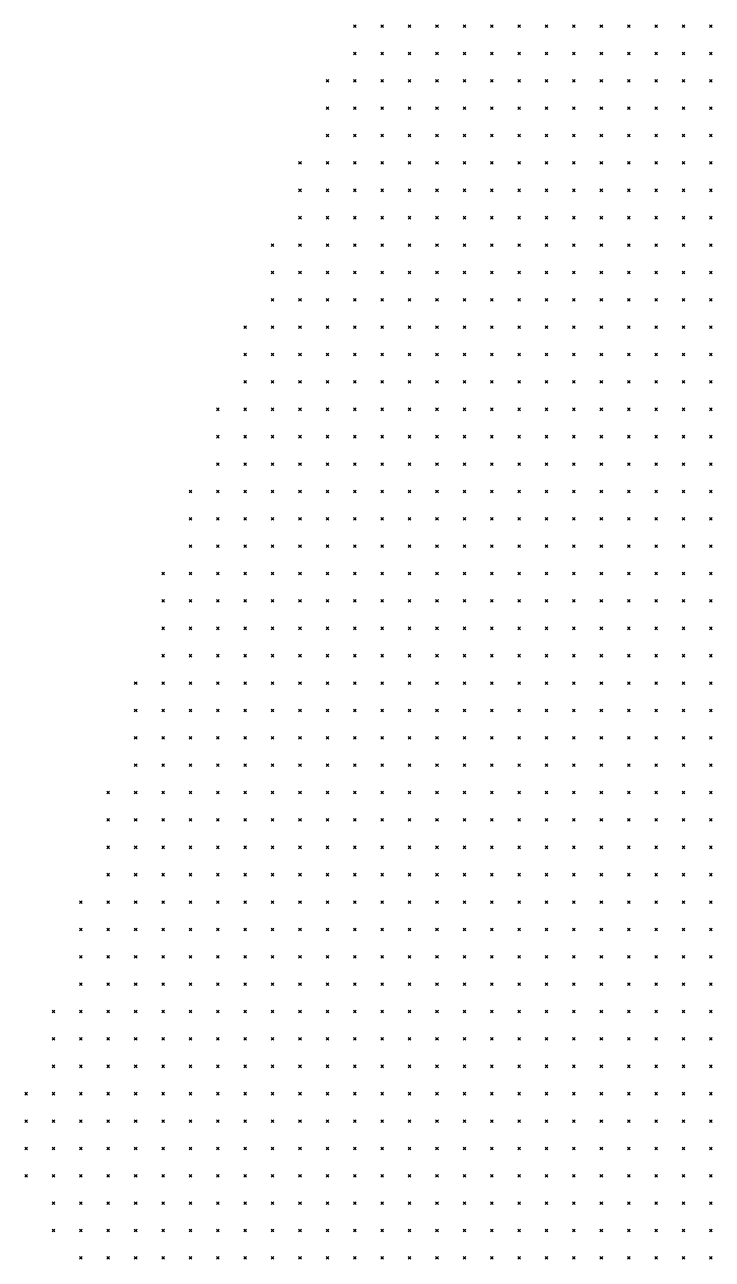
# Model space of a CAD drawing. Header units: metres. Extents: x 441556 to 446409, y 432338 to 461058.
# Drawn here: x 442289.8 to 442365.1, y 455039.3 to 455174.6 of the extents above; entities that cross this region are included whole.
import ezdxf

# ---------------------------------------------------------------- set-up
doc = ezdxf.new("R2010")
doc.units = ezdxf.units.M
doc.header["$MEASUREMENT"] = 0
doc.header["$PDMODE"] = 35
doc.header["$PDSIZE"] = 0.15
doc.layers.add('DTM-NOK-RevN_LIDAR_co_lidar', color=91, linetype='Continuous', lineweight=0)

msp = doc.modelspace()

# ---------------------------------------------------------------- linework, layer by layer
at = {"layer": 'DTM-NOK-RevN_LIDAR_co_lidar'}
for p in [(442325.929, 455174.452, 432.932), (442328.928, 455174.452, 431.368), (442331.928, 455174.452, 429.665), (442334.927, 455174.452, 427.354), (442337.926, 455174.452, 424.675), (442340.926, 455174.452, 422.41), (442343.925, 455174.452, 419.739), (442346.924, 455174.452, 417.284), (442349.924, 455174.452, 415.077), (442352.923, 455174.452, 413.186), (442355.922, 455174.452, 411.097), (442358.922, 455174.452, 409.293), (442361.921, 455174.452, 407.282), (442364.921, 455174.452, 405.83), (442325.929, 455171.452, 432.915), (442328.928, 455171.452, 431.466), (442331.928, 455171.452, 429.679), (442334.927, 455171.452, 428.071), (442337.926, 455171.452, 424.621), (442340.926, 455171.452, 421.591), (442343.925, 455171.452, 418.25), (442346.924, 455171.452, 417.211), (442349.924, 455171.452, 414.899), (442352.923, 455171.452, 412.818), (442355.922, 455171.452, 410.5), (442358.922, 455171.452, 408.511), (442361.921, 455171.452, 406.683), (442364.921, 455171.452, 405.121), (442322.93, 455168.453, 434.763), (442325.929, 455168.453, 433), (442328.928, 455168.453, 431.464), (442331.928, 455168.453, 429.717), (442334.927, 455168.453, 426.598), (442337.926, 455168.453, 423.409), (442340.926, 455168.453, 421.091), (442343.925, 455168.453, 417.864), (442346.924, 455168.453, 416.365), (442349.924, 455168.453, 414.139), (442352.923, 455168.453, 413.055), (442355.922, 455168.453, 410.719), (442358.922, 455168.453, 408.19), (442361.921, 455168.453, 406.131), (442364.921, 455168.453, 404.476), (442322.93, 455165.454, 435.027), (442325.929, 455165.454, 433.037), (442328.928, 455165.454, 431.045), (442331.928, 455165.454, 429.119), (442334.927, 455165.454, 426.454), (442337.926, 455165.454, 423.628), (442340.926, 455165.454, 420.805), (442343.925, 455165.454, 418.01), (442346.924, 455165.454, 415.19), (442349.924, 455165.454, 413.734), (442352.923, 455165.454, 412.863), (442355.922, 455165.454, 409.914), (442358.922, 455165.454, 407.784), (442361.921, 455165.454, 405.907), (442364.921, 455165.454, 404.291), (442322.93, 455162.454, 434.856), (442325.929, 455162.454, 432.947), (442328.928, 455162.454, 431.05), (442331.928, 455162.454, 428.878), (442334.927, 455162.454, 426.54), (442337.926, 455162.454, 423.668), (442340.926, 455162.454, 420.813), (442343.925, 455162.454, 418.359), (442346.924, 455162.454, 415.259), (442349.924, 455162.454, 413.387), (442352.923, 455162.454, 411.555), (442355.922, 455162.454, 409.276), (442358.922, 455162.454, 407.664), (442361.921, 455162.454, 405.749), (442364.921, 455162.454, 404.038), (442319.93, 455159.455, 437.416), (442322.93, 455159.455, 434.992), (442325.929, 455159.455, 432.94), (442328.928, 455159.455, 430.596), (442331.928, 455159.455, 428.667), (442334.927, 455159.455, 426.496), (442337.926, 455159.455, 423.693), (442340.926, 455159.455, 420.727), (442343.925, 455159.455, 418.31), (442346.924, 455159.455, 414.86), (442349.924, 455159.455, 413.459), (442352.923, 455159.455, 411.043), (442355.922, 455159.455, 409.343), (442358.922, 455159.455, 407.55), (442361.921, 455159.455, 405.33), (442364.921, 455159.455, 403.597), (442319.93, 455156.456, 438.239), (442322.93, 455156.456, 435.604), (442325.929, 455156.456, 433.309), (442328.928, 455156.456, 431.082), (442331.928, 455156.456, 428.538), (442334.927, 455156.456, 426.461), (442337.926, 455156.456, 423.373), (442340.926, 455156.456, 420.198), (442343.925, 455156.456, 417.271), (442346.924, 455156.456, 414.807), (442349.924, 455156.456, 412.898), (442352.923, 455156.456, 410.892), (442355.922, 455156.456, 409.242), (442358.922, 455156.456, 407.348), (442361.921, 455156.456, 405.028), (442364.921, 455156.456, 403.172), (442319.93, 455153.456, 438.737), (442322.93, 455153.456, 436.343), (442325.929, 455153.456, 433.643), (442328.928, 455153.456, 430.613), (442331.928, 455153.456, 428.803), (442334.927, 455153.456, 426.25), (442337.926, 455153.456, 423.168), (442340.926, 455153.456, 419.978), (442343.925, 455153.456, 417.072), (442346.924, 455153.456, 414.876), (442349.924, 455153.456, 412.799), (442352.923, 455153.456, 410.91), (442355.922, 455153.456, 409.234), (442358.922, 455153.456, 407.053), (442361.921, 455153.456, 404.771), (442364.921, 455153.456, 403.106), (442316.931, 455150.457, 441.54), (442319.93, 455150.457, 439.203), (442322.93, 455150.457, 436.705), (442325.929, 455150.457, 433.902), (442328.928, 455150.457, 430.52), (442331.928, 455150.457, 428.937), (442334.927, 455150.457, 425.823), (442337.926, 455150.457, 423.697), (442340.926, 455150.457, 420.207), (442343.925, 455150.457, 417.245), (442346.924, 455150.457, 414.957), (442349.924, 455150.457, 412.758), (442352.923, 455150.457, 410.642), (442355.922, 455150.457, 408.693), (442358.922, 455150.457, 406.514), (442361.921, 455150.457, 404.329), (442364.921, 455150.457, 402.396), (442316.931, 455147.458, 442.018), (442319.93, 455147.458, 439.668), (442322.93, 455147.458, 437.067), (442325.929, 455147.458, 434.459), (442328.928, 455147.458, 431.678), (442331.928, 455147.458, 428.423), (442334.927, 455147.458, 425.095), (442337.926, 455147.458, 423.036), (442340.926, 455147.458, 419.918), (442343.925, 455147.458, 417.24), (442346.924, 455147.458, 414.74), (442349.924, 455147.458, 412.46), (442352.923, 455147.458, 410.167), (442355.922, 455147.458, 407.832), (442358.922, 455147.458, 405.898), (442361.921, 455147.458, 403.762), (442364.921, 455147.458, 401.7), (442316.931, 455144.458, 442.54), (442319.93, 455144.458, 439.929), (442322.93, 455144.458, 437.419), (442325.929, 455144.458, 435.014), (442328.928, 455144.458, 432.818), (442331.928, 455144.458, 429.075), (442334.927, 455144.458, 425.422), (442337.926, 455144.458, 422.623), (442340.926, 455144.458, 419.416), (442343.925, 455144.458, 417.055), (442346.924, 455144.458, 414.328), (442349.924, 455144.458, 411.833), (442352.923, 455144.458, 409.393), (442355.922, 455144.458, 407.343), (442358.922, 455144.458, 405.248), (442361.921, 455144.458, 403.17), (442364.921, 455144.458, 401.287), (442313.932, 455141.459, 445.856), (442316.931, 455141.459, 443.229), (442319.93, 455141.459, 440.544), (442322.93, 455141.459, 438.201), (442325.929, 455141.459, 435.848), (442328.928, 455141.459, 433.706), (442331.928, 455141.459, 430.846), (442334.927, 455141.459, 427.239), (442337.926, 455141.459, 422.988), (442340.926, 455141.459, 419.677), (442343.925, 455141.459, 416.894), (442346.924, 455141.459, 413.982), (442349.924, 455141.459, 411.647), (442352.923, 455141.459, 408.545), (442355.922, 455141.459, 406.803), (442358.922, 455141.459, 404.591), (442361.921, 455141.459, 402.527), (442364.921, 455141.459, 400.61), (442313.932, 455138.46, 446.669), (442316.931, 455138.46, 444.152), (442319.93, 455138.46, 441.812), (442322.93, 455138.46, 439.561), (442325.929, 455138.46, 437.152), (442328.928, 455138.46, 434.716), (442331.928, 455138.46, 432.249), (442334.927, 455138.46, 429.292), (442337.926, 455138.46, 424.42), (442340.926, 455138.46, 419.965), (442343.925, 455138.46, 416.709), (442346.924, 455138.46, 414.066), (442349.924, 455138.46, 411.469), (442352.923, 455138.46, 407.922), (442355.922, 455138.46, 406.13), (442358.922, 455138.46, 404.23), (442361.921, 455138.46, 402.21), (442364.921, 455138.46, 400.214), (442313.932, 455135.46, 446.816), (442316.931, 455135.46, 444.523), (442319.93, 455135.46, 442.337), (442322.93, 455135.46, 440.053), (442325.929, 455135.46, 437.698), (442328.928, 455135.46, 435.16), (442331.928, 455135.46, 432.833), (442334.927, 455135.46, 430.303), (442337.926, 455135.46, 426.765), (442340.926, 455135.46, 420.792), (442343.925, 455135.46, 416.919), (442346.924, 455135.46, 414.666), (442349.924, 455135.46, 410.609), (442352.923, 455135.46, 407.784), (442355.922, 455135.46, 405.926), (442358.922, 455135.46, 404.104), (442361.921, 455135.46, 402.224), (442364.921, 455135.46, 400.123), (442310.932, 455132.461, 448.023), (442313.932, 455132.461, 445.843), (442316.931, 455132.461, 443.602), (442319.93, 455132.461, 441.369), (442322.93, 455132.461, 439.215), (442325.929, 455132.461, 436.971), (442328.928, 455132.461, 434.57), (442331.928, 455132.461, 432.125), (442334.927, 455132.461, 429.802), (442337.926, 455132.461, 426.92), (442340.926, 455132.461, 423.545), (442343.925, 455132.461, 418.775), (442346.924, 455132.461, 415.427), (442349.924, 455132.461, 410.618), (442352.923, 455132.461, 408.076), (442355.922, 455132.461, 406.052), (442358.922, 455132.461, 403.83), (442361.921, 455132.461, 401.837), (442364.921, 455132.461, 399.621), (442310.932, 455129.462, 446.81), (442313.932, 455129.462, 444.537), (442316.931, 455129.462, 442.301), (442319.93, 455129.462, 440.265), (442322.93, 455129.462, 438.173), (442325.929, 455129.462, 435.865), (442328.928, 455129.462, 433.394), (442331.928, 455129.462, 431.052), (442334.927, 455129.462, 428.798), (442337.926, 455129.462, 426.59), (442340.926, 455129.462, 424.801), (442343.925, 455129.462, 420.735), (442346.924, 455129.462, 416.845), (442349.924, 455129.462, 411.571), (442352.923, 455129.462, 408.002), (442355.922, 455129.462, 406.183), (442358.922, 455129.462, 403.662), (442361.921, 455129.462, 401.329), (442364.921, 455129.462, 399.275), (442310.932, 455126.462, 445.585), (442313.932, 455126.462, 443.429), (442316.931, 455126.462, 441.301), (442319.93, 455126.462, 439.155), (442322.93, 455126.462, 436.869), (442325.929, 455126.462, 434.547), (442328.928, 455126.462, 432.001), (442331.928, 455126.462, 429.846), (442334.927, 455126.462, 427.683), (442337.926, 455126.462, 425.887), (442340.926, 455126.462, 422.973), (442343.925, 455126.462, 419.934), (442346.924, 455126.462, 417.905), (442349.924, 455126.462, 412.796), (442352.923, 455126.462, 408.578), (442355.922, 455126.462, 405.857), (442358.922, 455126.462, 403.639), (442361.921, 455126.462, 401.103), (442364.921, 455126.462, 398.73), (442307.933, 455123.463, 446.564), (442310.932, 455123.463, 444.377), (442313.932, 455123.463, 442.245), (442316.931, 455123.463, 440.075), (442319.93, 455123.463, 437.743), (442322.93, 455123.463, 435.326), (442325.929, 455123.463, 433.041), (442328.928, 455123.463, 430.65), (442331.928, 455123.463, 428.663), (442334.927, 455123.463, 426.804), (442337.926, 455123.463, 425.124), (442340.926, 455123.463, 421.706), (442343.925, 455123.463, 418.955), (442346.924, 455123.463, 416.394), (442349.924, 455123.463, 413.234), (442352.923, 455123.463, 408.269), (442355.922, 455123.463, 405.402), (442358.922, 455123.463, 402.888), (442361.921, 455123.463, 400.72), (442364.921, 455123.463, 398.248), (442307.933, 455120.464, 445.552), (442310.932, 455120.464, 443.164), (442313.932, 455120.464, 440.893), (442316.931, 455120.464, 438.681), (442319.93, 455120.464, 436.434), (442322.93, 455120.464, 434.246), (442325.929, 455120.464, 431.766), (442328.928, 455120.464, 429.566), (442331.928, 455120.464, 427.61), (442334.927, 455120.464, 425.614), (442337.926, 455120.464, 423.905), (442340.926, 455120.464, 421.526), (442343.925, 455120.464, 417.739), (442346.924, 455120.464, 416.47), (442349.924, 455120.464, 415.104), (442352.923, 455120.464, 408.051), (442355.922, 455120.464, 405.085), (442358.922, 455120.464, 402.583), (442361.921, 455120.464, 400.231), (442364.921, 455120.464, 397.962), (442307.933, 455117.464, 444.409), (442310.932, 455117.464, 442.139), (442313.932, 455117.464, 439.93), (442316.931, 455117.464, 437.507), (442319.93, 455117.464, 435.231), (442322.93, 455117.464, 433.039), (442325.929, 455117.464, 430.391), (442328.928, 455117.464, 428.394), (442331.928, 455117.464, 426.506), (442334.927, 455117.464, 424.566), (442337.926, 455117.464, 422.52), (442340.926, 455117.464, 420.874), (442343.925, 455117.464, 418.157), (442346.924, 455117.464, 415.741), (442349.924, 455117.464, 413.877), (442352.923, 455117.464, 407.941), (442355.922, 455117.464, 404.929), (442358.922, 455117.464, 402.291), (442361.921, 455117.464, 399.627), (442364.921, 455117.464, 397.452), (442304.934, 455114.465, 445.611), (442307.933, 455114.465, 443.334), (442310.932, 455114.465, 441.155), (442313.932, 455114.465, 438.884), (442316.931, 455114.465, 436.442), (442319.93, 455114.465, 434.022), (442322.93, 455114.465, 431.771), (442325.929, 455114.465, 429.685), (442328.928, 455114.465, 427.33), (442331.928, 455114.465, 425.382), (442334.927, 455114.465, 423.423), (442337.926, 455114.465, 421.527), (442340.926, 455114.465, 419.765), (442343.925, 455114.465, 417.784), (442346.924, 455114.465, 414.731), (442349.924, 455114.465, 413.358), (442352.923, 455114.465, 409.073), (442355.922, 455114.465, 405.596), (442358.922, 455114.465, 401.992), (442361.921, 455114.465, 399.006), (442364.921, 455114.465, 397.021), (442304.934, 455111.466, 444.684), (442307.933, 455111.466, 442.277), (442310.932, 455111.466, 440.111), (442313.932, 455111.466, 437.832), (442316.931, 455111.466, 435.575), (442319.93, 455111.466, 433.308), (442322.93, 455111.466, 430.95), (442325.929, 455111.466, 428.822), (442328.928, 455111.466, 426.564), (442331.928, 455111.466, 424.405), (442334.927, 455111.466, 422.225), (442337.926, 455111.466, 420.668), (442340.926, 455111.466, 418.527), (442343.925, 455111.466, 416.363), (442346.924, 455111.466, 414.303), (442349.924, 455111.466, 411.085), (442352.923, 455111.466, 408.448), (442355.922, 455111.466, 405.345), (442358.922, 455111.466, 401.879), (442361.921, 455111.466, 399.317), (442364.921, 455111.466, 397.452), (442304.934, 455108.466, 444.322), (442307.933, 455108.466, 441.82), (442310.932, 455108.466, 439.411), (442313.932, 455108.466, 437.144), (442316.931, 455108.466, 434.85), (442319.93, 455108.466, 432.594), (442322.93, 455108.466, 430.296), (442325.929, 455108.466, 427.855), (442328.928, 455108.466, 425.753), (442331.928, 455108.466, 423.676), (442334.927, 455108.466, 421.608), (442337.926, 455108.466, 419.21), (442340.926, 455108.466, 417.975), (442343.925, 455108.466, 415.416), (442346.924, 455108.466, 412.793), (442349.924, 455108.466, 410.597), (442352.923, 455108.466, 407.434), (442355.922, 455108.466, 405.765), (442358.922, 455108.466, 402.109), (442361.921, 455108.466, 399.799), (442364.921, 455108.466, 397.225), (442304.934, 455105.467, 443.537), (442307.933, 455105.467, 441.193), (442310.932, 455105.467, 438.901), (442313.932, 455105.467, 436.575), (442316.931, 455105.467, 434.315), (442319.93, 455105.467, 432.115), (442322.93, 455105.467, 429.825), (442325.929, 455105.467, 427.472), (442328.928, 455105.467, 425.161), (442331.928, 455105.467, 423.246), (442334.927, 455105.467, 421.084), (442337.926, 455105.467, 418.454), (442340.926, 455105.467, 415.815), (442343.925, 455105.467, 414.7), (442346.924, 455105.467, 410.081), (442349.924, 455105.467, 408.933), (442352.923, 455105.467, 406.965), (442355.922, 455105.467, 404.258), (442358.922, 455105.467, 401.663), (442361.921, 455105.467, 399.235), (442364.921, 455105.467, 396.683), (442301.934, 455102.468, 444.945), (442304.934, 455102.468, 442.75), (442307.933, 455102.468, 440.521), (442310.932, 455102.468, 438.219), (442313.932, 455102.468, 435.858), (442316.931, 455102.468, 433.647), (442319.93, 455102.468, 431.451), (442322.93, 455102.468, 429.155), (442325.929, 455102.468, 426.919), (442328.928, 455102.468, 424.974), (442331.928, 455102.468, 423.163), (442334.927, 455102.468, 421.215), (442337.926, 455102.468, 417.696), (442340.926, 455102.468, 415.574), (442343.925, 455102.468, 413.196), (442346.924, 455102.468, 409.635), (442349.924, 455102.468, 407.605), (442352.923, 455102.468, 405.636), (442355.922, 455102.468, 402.785), (442358.922, 455102.468, 400.557), (442361.921, 455102.468, 398.157), (442364.921, 455102.468, 395.791), (442301.934, 455099.468, 443.965), (442304.934, 455099.468, 441.82), (442307.933, 455099.468, 439.586), (442310.932, 455099.468, 437.271), (442313.932, 455099.468, 435.078), (442316.931, 455099.468, 432.902), (442319.93, 455099.468, 430.589), (442322.93, 455099.468, 428.456), (442325.929, 455099.468, 426.552), (442328.928, 455099.468, 424.361), (442331.928, 455099.468, 422.132), (442334.927, 455099.468, 419.705), (442337.926, 455099.468, 416.794), (442340.926, 455099.468, 414.971), (442343.925, 455099.468, 412.561), (442346.924, 455099.468, 409.985), (442349.924, 455099.468, 407.447), (442352.923, 455099.468, 404.451), (442355.922, 455099.468, 401.62), (442358.922, 455099.468, 398.921), (442361.921, 455099.468, 396.649), (442364.921, 455099.468, 394.475), (442301.934, 455096.469, 443.141), (442304.934, 455096.469, 441.092), (442307.933, 455096.469, 438.827), (442310.932, 455096.469, 436.464), (442313.932, 455096.469, 434.32), (442316.931, 455096.469, 432.141), (442319.93, 455096.469, 429.834), (442322.93, 455096.469, 427.822), (442325.929, 455096.469, 425.96), (442328.928, 455096.469, 423.702), (442331.928, 455096.469, 421.646), (442334.927, 455096.469, 418.713), (442337.926, 455096.469, 416.206), (442340.926, 455096.469, 413.864), (442343.925, 455096.469, 411.113), (442346.924, 455096.469, 409.192), (442349.924, 455096.469, 407.182), (442352.923, 455096.469, 403.57), (442355.922, 455096.469, 401.126), (442358.922, 455096.469, 398.064), (442361.921, 455096.469, 395.297), (442364.921, 455096.469, 392.907), (442301.934, 455093.47, 442.23), (442304.934, 455093.47, 440.144), (442307.933, 455093.47, 437.854), (442310.932, 455093.47, 435.582), (442313.932, 455093.47, 433.541), (442316.931, 455093.47, 431.473), (442319.93, 455093.47, 429.271), (442322.93, 455093.47, 427.215), (442325.929, 455093.47, 425.338), (442328.928, 455093.47, 422.792), (442331.928, 455093.47, 420.44), (442334.927, 455093.47, 417.914), (442337.926, 455093.47, 415.349), (442340.926, 455093.47, 413.031), (442343.925, 455093.47, 411.167), (442346.924, 455093.47, 408.085), (442349.924, 455093.47, 405.825), (442352.923, 455093.47, 402.125), (442355.922, 455093.47, 399.63), (442358.922, 455093.47, 397.118), (442361.921, 455093.47, 394.537), (442364.921, 455093.47, 392.145), (442298.935, 455090.47, 443.045), (442301.934, 455090.47, 441.077), (442304.934, 455090.47, 439.164), (442307.933, 455090.47, 436.988), (442310.932, 455090.47, 434.74), (442313.932, 455090.47, 432.62), (442316.931, 455090.47, 430.57), (442319.93, 455090.47, 428.513), (442322.93, 455090.47, 426.422), (442325.929, 455090.47, 424.325), (442328.928, 455090.47, 421.985), (442331.928, 455090.47, 419.697), (442334.927, 455090.47, 417.027), (442337.926, 455090.47, 414.313), (442340.926, 455090.47, 412.08), (442343.925, 455090.47, 409.178), (442346.924, 455090.47, 407.535), (442349.924, 455090.47, 405.153), (442352.923, 455090.47, 401.391), (442355.922, 455090.47, 398.724), (442358.922, 455090.47, 396.09), (442361.921, 455090.47, 393.611), (442364.921, 455090.47, 391.444), (442298.935, 455087.471, 442.161), (442301.934, 455087.471, 440.263), (442304.934, 455087.471, 438.322), (442307.933, 455087.471, 436.174), (442310.932, 455087.471, 433.898), (442313.932, 455087.471, 431.706), (442316.931, 455087.471, 429.739), (442319.93, 455087.471, 427.73), (442322.93, 455087.471, 425.48), (442325.929, 455087.471, 423.2), (442328.928, 455087.471, 420.93), (442331.928, 455087.471, 418.741), (442334.927, 455087.471, 416.106), (442337.926, 455087.471, 413.362), (442340.926, 455087.471, 410.978), (442343.925, 455087.471, 408.163), (442346.924, 455087.471, 406.424), (442349.924, 455087.471, 404.242), (442352.923, 455087.471, 400.344), (442355.922, 455087.471, 398.046), (442358.922, 455087.471, 395.491), (442361.921, 455087.471, 393.014), (442364.921, 455087.471, 390.45), (442298.935, 455084.472, 441.522), (442301.934, 455084.472, 439.522), (442304.934, 455084.472, 437.454), (442307.933, 455084.472, 435.265), (442310.932, 455084.472, 433.034), (442313.932, 455084.472, 430.844), (442316.931, 455084.472, 428.818), (442319.93, 455084.472, 426.799), (442322.93, 455084.472, 424.622), (442325.929, 455084.472, 422.368), (442328.928, 455084.472, 419.97), (442331.928, 455084.472, 417.64), (442334.927, 455084.472, 415.355), (442337.926, 455084.472, 411.774), (442340.926, 455084.472, 409.756), (442343.925, 455084.472, 407.763), (442346.924, 455084.472, 405.683), (442349.924, 455084.472, 402.785), (442352.923, 455084.472, 399.742), (442355.922, 455084.472, 397.509), (442358.922, 455084.472, 395.122), (442361.921, 455084.472, 392.783), (442364.921, 455084.472, 389.816), (442298.935, 455081.472, 440.825), (442301.934, 455081.472, 438.779), (442304.934, 455081.472, 436.531), (442307.933, 455081.472, 434.31), (442310.932, 455081.472, 432.18), (442313.932, 455081.472, 430.036), (442316.931, 455081.472, 427.924), (442319.93, 455081.472, 425.876), (442322.93, 455081.472, 423.767), (442325.929, 455081.472, 421.185), (442328.928, 455081.472, 418.629), (442331.928, 455081.472, 416.722), (442334.927, 455081.472, 414.454), (442337.926, 455081.472, 410.688), (442340.926, 455081.472, 408.751), (442343.925, 455081.472, 407.04), (442346.924, 455081.472, 404.464), (442349.924, 455081.472, 401.513), (442352.923, 455081.472, 399.254), (442355.922, 455081.472, 396.75), (442358.922, 455081.472, 394.407), (442361.921, 455081.472, 392.073), (442364.921, 455081.472, 389.405), (442295.936, 455078.473, 442.037), (442298.935, 455078.473, 440.006), (442301.934, 455078.473, 437.981), (442304.934, 455078.473, 435.714), (442307.933, 455078.473, 433.506), (442310.932, 455078.473, 431.372), (442313.932, 455078.473, 429.212), (442316.931, 455078.473, 427.08), (442319.93, 455078.473, 424.931), (442322.93, 455078.473, 422.621), (442325.929, 455078.473, 419.947), (442328.928, 455078.473, 417.526), (442331.928, 455078.473, 415.631), (442334.927, 455078.473, 413.104), (442337.926, 455078.473, 410.326), (442340.926, 455078.473, 407.976), (442343.925, 455078.473, 406.079), (442346.924, 455078.473, 403.692), (442349.924, 455078.473, 400.62), (442352.923, 455078.473, 398.326), (442355.922, 455078.473, 395.707), (442358.922, 455078.473, 393.325), (442361.921, 455078.473, 391.022), (442364.921, 455078.473, 388.519), (442295.936, 455075.474, 441.257), (442298.935, 455075.474, 439.163), (442301.934, 455075.474, 437.057), (442304.934, 455075.474, 434.96), (442307.933, 455075.474, 432.798), (442310.932, 455075.474, 430.583), (442313.932, 455075.474, 428.384), (442316.931, 455075.474, 426.191), (442319.93, 455075.474, 423.965), (442322.93, 455075.474, 421.605), (442325.929, 455075.474, 419.153), (442328.928, 455075.474, 416.806), (442331.928, 455075.474, 414.385), (442334.927, 455075.474, 411.773), (442337.926, 455075.474, 409.671), (442340.926, 455075.474, 407.125), (442343.925, 455075.474, 404.983), (442346.924, 455075.474, 403.129), (442349.924, 455075.474, 399.849), (442352.923, 455075.474, 397.19), (442355.922, 455075.474, 394.638), (442358.922, 455075.474, 392.223), (442361.921, 455075.474, 389.986), (442364.921, 455075.474, 387.479), (442295.936, 455072.474, 440.408), (442298.935, 455072.474, 438.34), (442301.934, 455072.474, 436.178), (442304.934, 455072.474, 434.142), (442307.933, 455072.474, 432.045), (442310.932, 455072.474, 429.813), (442313.932, 455072.474, 427.606), (442316.931, 455072.474, 425.404), (442319.93, 455072.474, 423.199), (442322.93, 455072.474, 420.932), (442325.929, 455072.474, 418.432), (442328.928, 455072.474, 415.794), (442331.928, 455072.474, 413.302), (442334.927, 455072.474, 410.857), (442337.926, 455072.474, 408.646), (442340.926, 455072.474, 406.039), (442343.925, 455072.474, 403.89), (442346.924, 455072.474, 401.678), (442349.924, 455072.474, 398.892), (442352.923, 455072.474, 395.876), (442355.922, 455072.474, 393.246), (442358.922, 455072.474, 390.829), (442361.921, 455072.474, 388.748), (442364.921, 455072.474, 386.533), (442295.936, 455069.475, 439.471), (442298.935, 455069.475, 437.443), (442301.934, 455069.475, 435.337), (442304.934, 455069.475, 433.316), (442307.933, 455069.475, 431.319), (442310.932, 455069.475, 429.149), (442313.932, 455069.475, 426.908), (442316.931, 455069.475, 424.712), (442319.93, 455069.475, 422.483), (442322.93, 455069.475, 420.15), (442325.929, 455069.475, 417.695), (442328.928, 455069.475, 415.126), (442331.928, 455069.475, 412.614), (442334.927, 455069.475, 410.057), (442337.926, 455069.475, 407.522), (442340.926, 455069.475, 404.741), (442343.925, 455069.475, 402.504), (442346.924, 455069.475, 400.429), (442349.924, 455069.475, 397.645), (442352.923, 455069.475, 394.621), (442355.922, 455069.475, 391.629), (442358.922, 455069.475, 389.103), (442361.921, 455069.475, 387.349), (442364.921, 455069.475, 385.364), (442292.936, 455066.475, 440.716), (442295.936, 455066.475, 438.614), (442298.935, 455066.475, 436.571), (442301.934, 455066.475, 434.501), (442304.934, 455066.475, 432.524), (442307.933, 455066.475, 430.559), (442310.932, 455066.475, 428.465), (442313.932, 455066.475, 426.254), (442316.931, 455066.475, 423.973), (442319.93, 455066.475, 421.655), (442322.93, 455066.475, 419.343), (442325.929, 455066.475, 417.084), (442328.928, 455066.475, 414.817), (442331.928, 455066.475, 412.341), (442334.927, 455066.475, 409.263), (442337.926, 455066.475, 406.668), (442340.926, 455066.475, 403.739), (442343.925, 455066.475, 401.221), (442346.924, 455066.475, 399.234), (442349.924, 455066.475, 396.613), (442352.923, 455066.475, 393.706), (442355.922, 455066.475, 390.534), (442358.922, 455066.475, 387.825), (442361.921, 455066.475, 385.893), (442364.921, 455066.475, 384.199), (442292.936, 455063.476, 439.744), (442295.936, 455063.476, 437.629), (442298.935, 455063.476, 435.731), (442301.934, 455063.476, 433.8), (442304.934, 455063.476, 431.715), (442307.933, 455063.476, 429.605), (442310.932, 455063.476, 427.534), (442313.932, 455063.476, 425.414), (442316.931, 455063.476, 423.161), (442319.93, 455063.476, 420.814), (442322.93, 455063.476, 418.581), (442325.929, 455063.476, 416.489), (442328.928, 455063.476, 414.122), (442331.928, 455063.476, 411.877), (442334.927, 455063.476, 408.758), (442337.926, 455063.476, 406.277), (442340.926, 455063.476, 403.494), (442343.925, 455063.476, 400.83), (442346.924, 455063.476, 398.488), (442349.924, 455063.476, 396.149), (442352.923, 455063.476, 393.078), (442355.922, 455063.476, 390.047), (442358.922, 455063.476, 387.09), (442361.921, 455063.476, 384.71), (442364.921, 455063.476, 383.189), (442292.936, 455060.477, 438.652), (442295.936, 455060.477, 436.733), (442298.935, 455060.477, 434.929), (442301.934, 455060.477, 433.024), (442304.934, 455060.477, 430.865), (442307.933, 455060.477, 428.651), (442310.932, 455060.477, 426.614), (442313.932, 455060.477, 424.534), (442316.931, 455060.477, 422.252), (442319.93, 455060.477, 419.961), (442322.93, 455060.477, 417.783), (442325.929, 455060.477, 415.796), (442328.928, 455060.477, 413.669), (442331.928, 455060.477, 411.351), (442334.927, 455060.477, 408.366), (442337.926, 455060.477, 405.506), (442340.926, 455060.477, 403.274), (442343.925, 455060.477, 400.456), (442346.924, 455060.477, 398.088), (442349.924, 455060.477, 395.717), (442352.923, 455060.477, 392.991), (442355.922, 455060.477, 390.102), (442358.922, 455060.477, 387.197), (442361.921, 455060.477, 384.845), (442364.921, 455060.477, 383.054), (442289.937, 455057.477, 438.86), (442292.936, 455057.477, 437.308), (442295.936, 455057.477, 435.639), (442298.935, 455057.477, 433.976), (442301.934, 455057.477, 432.06), (442304.934, 455057.477, 430.055), (442307.933, 455057.477, 427.94), (442310.932, 455057.477, 425.816), (442313.932, 455057.477, 423.727), (442316.931, 455057.477, 421.536), (442319.93, 455057.477, 419.292), (442322.93, 455057.477, 417.086), (442325.929, 455057.477, 415.028), (442328.928, 455057.477, 412.946), (442331.928, 455057.477, 410.528), (442334.927, 455057.477, 407.758), (442337.926, 455057.477, 405.407), (442340.926, 455057.477, 402.941), (442343.925, 455057.477, 400.267), (442346.924, 455057.477, 397.851), (442349.924, 455057.477, 395.695), (442352.923, 455057.477, 393.145), (442355.922, 455057.477, 390.54), (442358.922, 455057.477, 387.868), (442361.921, 455057.477, 385.797), (442364.921, 455057.477, 383.55), (442289.937, 455054.478, 437.72), (442292.936, 455054.478, 435.921), (442295.936, 455054.478, 434.467), (442298.935, 455054.478, 432.812), (442301.934, 455054.478, 431.139), (442304.934, 455054.478, 429.29), (442307.933, 455054.478, 427.068), (442310.932, 455054.478, 424.941), (442313.932, 455054.478, 422.873), (442316.931, 455054.478, 420.593), (442319.93, 455054.478, 418.371), (442322.93, 455054.478, 416.263), (442325.929, 455054.478, 414.207), (442328.928, 455054.478, 412.067), (442331.928, 455054.478, 409.988), (442334.927, 455054.478, 407.315), (442337.926, 455054.478, 404.89), (442340.926, 455054.478, 402.516), (442343.925, 455054.478, 400.285), (442346.924, 455054.478, 398.099), (442349.924, 455054.478, 395.999), (442352.923, 455054.478, 393.436), (442355.922, 455054.478, 390.938), (442358.922, 455054.478, 388.797), (442361.921, 455054.478, 386.743), (442364.921, 455054.478, 384.045), (442289.937, 455051.479, 437.082), (442292.936, 455051.479, 435.045), (442295.936, 455051.479, 433.078), (442298.935, 455051.479, 431.514), (442301.934, 455051.479, 430.014), (442304.934, 455051.479, 428.004), (442307.933, 455051.479, 425.937), (442310.932, 455051.479, 424.029), (442313.932, 455051.479, 421.909), (442316.931, 455051.479, 419.578), (442319.93, 455051.479, 417.294), (442322.93, 455051.479, 415.234), (442325.929, 455051.479, 413.42), (442328.928, 455051.479, 411.292), (442331.928, 455051.479, 408.948), (442334.927, 455051.479, 406.797), (442337.926, 455051.479, 404.456), (442340.926, 455051.479, 402.378), (442343.925, 455051.479, 399.793), (442346.924, 455051.479, 397.705), (442349.924, 455051.479, 395.474), (442352.923, 455051.479, 393.087), (442355.922, 455051.479, 391.031), (442358.922, 455051.479, 388.859), (442361.921, 455051.479, 386.167), (442364.921, 455051.479, 383.366), (442289.937, 455048.479, 435.563), (442292.936, 455048.479, 434.187), (442295.936, 455048.479, 432.259), (442298.935, 455048.479, 429.976), (442301.934, 455048.479, 428.059), (442304.934, 455048.479, 426.542), (442307.933, 455048.479, 424.949), (442310.932, 455048.479, 423.132), (442313.932, 455048.479, 421.15), (442316.931, 455048.479, 418.968), (442319.93, 455048.479, 416.707), (442322.93, 455048.479, 414.502), (442325.929, 455048.479, 412.278), (442328.928, 455048.479, 410.183), (442331.928, 455048.479, 408.1), (442334.927, 455048.479, 405.997), (442337.926, 455048.479, 403.732), (442340.926, 455048.479, 402.011), (442343.925, 455048.479, 399.261), (442346.924, 455048.479, 397.203), (442349.924, 455048.479, 394.869), (442352.923, 455048.479, 392.831), (442355.922, 455048.479, 390.829), (442358.922, 455048.479, 388.131), (442361.921, 455048.479, 385.381), (442364.921, 455048.479, 382.557), (442292.936, 455045.48, 432.581), (442295.936, 455045.48, 431.08), (442298.935, 455045.48, 429.317), (442301.934, 455045.48, 427.359), (442304.934, 455045.48, 425.18), (442307.933, 455045.48, 423.314), (442310.932, 455045.48, 421.763), (442313.932, 455045.48, 419.986), (442316.931, 455045.48, 417.871), (442319.93, 455045.48, 415.665), (442322.93, 455045.48, 413.659), (442325.929, 455045.48, 411.678), (442328.928, 455045.48, 409.376), (442331.928, 455045.48, 407.443), (442334.927, 455045.48, 405.454), (442337.926, 455045.48, 402.954), (442340.926, 455045.48, 400.906), (442343.925, 455045.48, 398.833), (442346.924, 455045.48, 396.764), (442349.924, 455045.48, 394.57), (442352.923, 455045.48, 392.5), (442355.922, 455045.48, 390.128), (442358.922, 455045.48, 387.541), (442361.921, 455045.48, 384.728), (442364.921, 455045.48, 381.886), (442292.936, 455042.481, 431.322), (442295.936, 455042.481, 429.784), (442298.935, 455042.481, 427.796), (442301.934, 455042.481, 426.147), (442304.934, 455042.481, 424.687), (442307.933, 455042.481, 422.74), (442310.932, 455042.481, 420.515), (442313.932, 455042.481, 418.306), (442316.931, 455042.481, 416.171), (442319.93, 455042.481, 414.425), (442322.93, 455042.481, 412.645), (442325.929, 455042.481, 410.37), (442328.928, 455042.481, 408.762), (442331.928, 455042.481, 406.407), (442334.927, 455042.481, 404.207), (442337.926, 455042.481, 402.375), (442340.926, 455042.481, 399.85), (442343.925, 455042.481, 398.032), (442346.924, 455042.481, 395.879), (442349.924, 455042.481, 393.668), (442352.923, 455042.481, 391.93), (442355.922, 455042.481, 389.269), (442358.922, 455042.481, 386.561), (442361.921, 455042.481, 384.048), (442364.921, 455042.481, 381.53), (442295.936, 455039.481, 427.989), (442298.935, 455039.481, 426.457), (442301.934, 455039.481, 424.743), (442304.934, 455039.481, 423.338), (442307.933, 455039.481, 421.828), (442310.932, 455039.481, 420.03), (442313.932, 455039.481, 418.105), (442316.931, 455039.481, 415.959), (442319.93, 455039.481, 413.537), (442322.93, 455039.481, 411.017), (442325.929, 455039.481, 408.96), (442328.928, 455039.481, 407.405), (442331.928, 455039.481, 405.443), (442334.927, 455039.481, 403.246), (442337.926, 455039.481, 401.352), (442340.926, 455039.481, 399.083), (442343.925, 455039.481, 396.776), (442346.924, 455039.481, 395.064), (442349.924, 455039.481, 393.042), (442352.923, 455039.481, 391.55), (442355.922, 455039.481, 388.363), (442358.922, 455039.481, 385.52), (442361.921, 455039.481, 382.88), (442364.921, 455039.481, 380.586)]:
    msp.add_point(p, dxfattribs=at)

doc.saveas('drawing.dxf')
